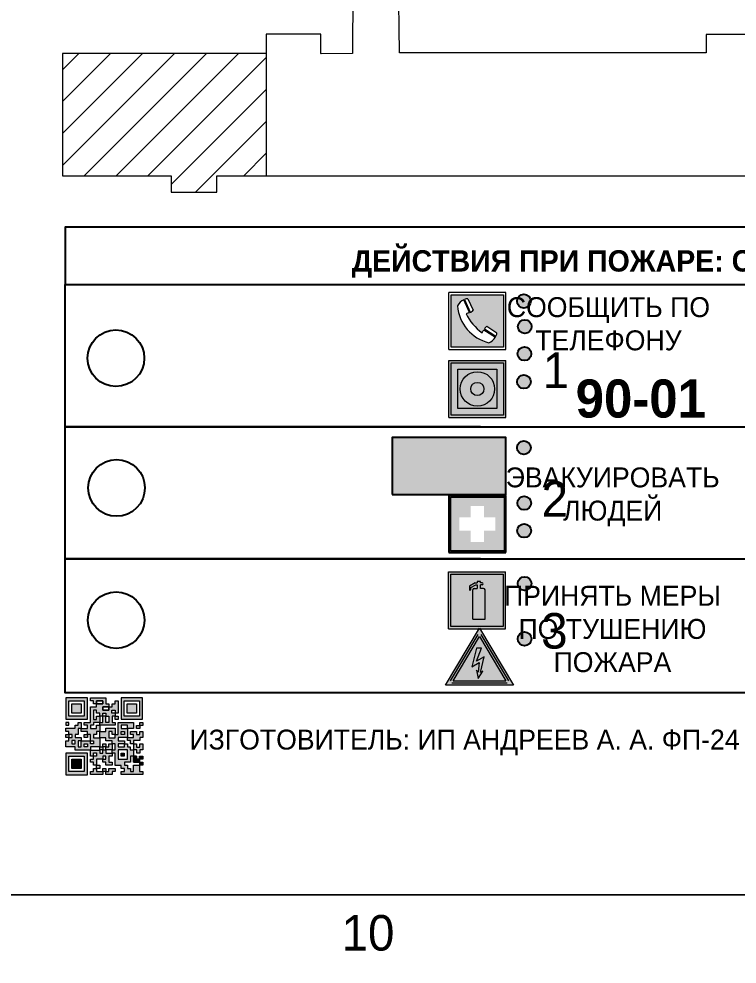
# Model space of a CAD drawing. Header units: millimetres. Extents: x 13810 to 67229, y 12374 to 21950.
# Drawn here: x 37200 to 37301, y 14537.9 to 14670.8 of the extents above; entities that cross this region are included whole.
import ezdxf

# ---------------------------------------------------------------- set-up
doc = ezdxf.new("R2010")
doc.units = ezdxf.units.MM
doc.styles.add('обычный', font='arial.ttf')

# ---------------------------------------------------------------- blocks, each defined once
blk = doc.blocks.new('A$C3E6D3DDE')
at = {"lineweight": 5}
h = blk.add_hatch(color=40, dxfattribs=at)
h.paths.add_polyline_path([(24.1, 1.45), (16.46, -11.35), (31.74, -11.35)])
h.paths.add_polyline_path([(24.09, -0.46), (30.03, -10.41), (18.14, -10.41)], flags=16)
h.paths.add_polyline_path([(24.54, -3.08), (23.41, -6.02), (25.13, -5.01), (24.33, -8.5), (24.82, -8.27), (23.79, -9.86), (23.4, -8.04), (23.8, -8.43), (24.04, -6.29), (22.39, -7.25), (23.44, -3.08)], flags=0)
h = blk.add_hatch(color=256, dxfattribs=at)
h.paths.add_polyline_path([(24.37, 0.03, 0.567511), (23.82, 0.03), (17.59, -10.4, 0.582454), (17.86, -10.88), (30.32, -10.88, 0.582149), (30.6, -10.4)])
h.paths.add_polyline_path([(24.09, -0.46), (18.14, -10.41), (30.03, -10.41)], flags=16)
h.paths.add_polyline_path([(24.54, -3.08), (23.41, -6.02), (25.13, -5.01), (24.33, -8.5), (24.82, -8.27), (23.79, -9.86), (23.4, -8.04), (23.8, -8.43), (24.04, -6.29), (22.39, -7.25), (23.44, -3.08)], flags=0)
h = blk.add_hatch(color=40, dxfattribs=at)
h.paths.add_polyline_path([(24.09, -0.46), (18.14, -10.41), (30.03, -10.41)])
h.paths.add_polyline_path([(24.82, -8.27), (23.79, -9.86), (23.4, -8.04), (23.8, -8.43), (24.04, -6.29), (22.39, -7.25), (23.44, -3.08), (24.54, -3.08), (23.41, -6.02), (25.13, -5.01), (24.33, -8.5)], flags=16)
at = {"color": 40, "lineweight": 5}
for p, q in [((16.46, -11.35), (24.1, 1.45)), ((24.1, 1.45), (31.74, -11.35))]:
    blk.add_line(p, q, dxfattribs=at)
at = {"lineweight": 5}
for p, q in [((17.59, -10.4), (23.82, 0.03)), ((24.37, 0.03), (30.6, -10.4)), ((18.14, -10.41), (24.09, -0.46)), ((24.09, -0.46), (30.03, -10.41)), ((23.44, -3.08), (22.39, -7.25)), ((23.41, -6.02), (24.54, -3.08)), ((24.54, -3.08), (23.44, -3.08)), ((22.39, -7.25), (24.04, -6.29)), ((25.13, -5.01), (23.41, -6.02)), ((24.04, -6.29), (23.8, -8.43)), ((24.33, -8.5), (25.13, -5.01)), ((23.8, -8.43), (23.4, -8.04)), ((23.4, -8.04), (23.79, -9.86)), ((23.79, -9.86), (24.82, -8.27)), ((24.82, -8.27), (24.33, -8.5)), ((18.14, -10.41), (30.03, -10.41)), ((17.86, -10.88), (30.32, -10.88))]:
    blk.add_line(p, q, dxfattribs=at)
at = {"color": 50, "lineweight": 5}
blk.add_line((31.74, -11.35), (16.46, -11.35), dxfattribs=at)
blk = doc.blocks.new('A$C456E1F9C')
at = {"lineweight": 5}
h = blk.add_hatch(color=242, dxfattribs=at)
h.paths.add_polyline_path([(0.51, -1.47), (0.51, -13.26), (12.29, -13.26), (12.29, -1.47)])
h.paths.add_polyline_path([(5.42, -4.95, -0.254479), (4.78, -5.4), (3.52, -2.53, -0.209735), (4.23, -2.4)], flags=16)
h.paths.add_polyline_path([(8.53, -8.6), (10.87, -10.17), (10.54, -10.76), (8.03, -9.13, -0.192251)], flags=16)
h.paths.add_polyline_path([(4.61, -5.49, 0.005518), (3.87, -5.72, 0.128647), (7.49, -10.01, 0.00809), (7.83, -9.33), (10.47, -10.97, -0.16736), (8.99, -12.25, -0.327862), (1.95, -3.95, -0.166952), (3.36, -2.62)], flags=16)
at = {"color": 242, "lineweight": 5}
for p, q in [((0, -13.77), (0, -0.97)), ((12.8, -0.97), (0, -0.97)), ((12.8, -13.77), (12.8, -0.97)), ((4.61, -5.49), (3.36, -2.62)), ((3.52, -2.53), (4.78, -5.4)), ((4.23, -2.4), (5.42, -4.95)), ((7.83, -9.33), (10.47, -10.97)), ((8.03, -9.13), (10.54, -10.76)), ((10.81, -10.12), (8.53, -8.6)), ((10.54, -10.76), (10.8, -10.3)), ((10.8, -10.3), (10.81, -10.12)), ((0, -13.77), (12.8, -13.77))]:
    blk.add_line(p, q, dxfattribs=at)
blk.add_lwpolyline([(0.51, -1.47), (12.29, -1.47), (12.29, -13.26), (0.51, -13.26)], close=True, dxfattribs=at)
for centre, radius, start, end in [((4.59, -5.34), 2.99, 114.2845, 152.1974), ((11.12, -3.31), 9.19, 183.9915, 256.6009), ((4.02, -3.27), 0.891, 76.3284, 123.7092), ((14.98, -39.1), 35.17, 107.1487, 108.4135), ((13.86, -0.94), 11.08, 205.5536, 234.8762), ((4.68, -4.59), 0.824, 276.9621, 334.0723), ((-13.31, 0.8), 23.44, 332.5487, 334.4027), ((8.94, -9.5), 0.989, 114.4092, 157.9388), ((7.87, -9.46), 3, 291.9291, 329.9329)]:
    blk.add_arc(centre, radius, start, end, dxfattribs=at)
blk = doc.blocks.new('A$C54414219')
at = {"true_color": 0xffffff}
h = blk.add_hatch(color=7, dxfattribs=at)
h.paths.add_polyline_path([(2.39, -9.45), (2.39, -18.3), (11.23, -18.3), (11.23, -9.45)], flags=0)
h.paths.add_polyline_path([(10.71, -13.87, -1), (2.92, -13.87, -1)], flags=0)
h.paths.add_polyline_path([(8.3, -13.87, -1), (5.33, -13.87, -1)], flags=0)
h.paths.add_polyline_path([(0.41, -7.47), (0.41, -20.27), (13.21, -20.27), (13.21, -7.47)])
h.paths.add_polyline_path([(0.92, -19.77), (12.71, -19.77), (12.71, -7.98), (0.92, -7.98)], flags=16)
h.paths.add_polyline_path([(11.23, -9.45), (11.23, -18.3), (2.39, -18.3), (2.39, -9.45)], flags=0)
at = {"lineweight": 5}
h = blk.add_hatch(color=242, dxfattribs=at)
h.paths.add_polyline_path([(12.71, -7.98), (0.92, -7.98), (0.92, -19.77), (12.71, -19.77)])
h.paths.add_polyline_path([(11.23, -18.3), (2.39, -18.3), (2.39, -9.45), (11.23, -9.45)], flags=16)
h.paths.add_polyline_path([(10.71, -13.87, -1), (2.92, -13.87, -1)], flags=0)
h.paths.add_polyline_path([(8.3, -13.87, -1), (5.33, -13.87, -1)], flags=0)
at = {"true_color": 0xffffff}
h = blk.add_hatch(color=7, dxfattribs=at)
h.paths.add_polyline_path([(2.39, -9.45), (2.39, -18.3), (11.23, -18.3), (11.23, -9.45)])
h.paths.add_polyline_path([(10.71, -13.87, -1), (2.92, -13.87, -1)], flags=16)
h.paths.add_polyline_path([(8.3, -13.87, -1), (5.33, -13.87, -1)], flags=0)
at = {"lineweight": 5}
h = blk.add_hatch(color=242, dxfattribs=at)
h.paths.add_polyline_path([(2.92, -13.87, 1), (10.71, -13.87, 1)])
h.paths.add_polyline_path([(8.3, -13.87, -1), (5.33, -13.87, -1)], flags=16)
at = {"color": 242, "lineweight": 5}
for p, q in [((0.41, -20.27), (0.41, -7.47)), ((0.41, -7.47), (13.21, -7.47)), ((0.41, -7.47), (13.21, -7.47)), ((13.21, -20.27), (13.21, -7.47)), ((0.41, -20.27), (13.21, -20.27))]:
    blk.add_line(p, q, dxfattribs=at)
for points in [[(0.92, -7.98), (12.71, -7.98), (12.71, -19.77), (0.92, -19.77)], [(2.39, -9.45), (11.23, -9.45), (11.23, -18.3), (2.39, -18.3)]]:
    blk.add_lwpolyline(points, close=True, dxfattribs=at)
for radius in [3.89, 1.49]:
    blk.add_circle((6.81, -13.87), radius, dxfattribs=at)
blk = doc.blocks.new('A$C32E8229D')
at = {"true_color": 0xffffff}
blk.add_hatch(color=7, dxfattribs=at).paths.add_polyline_path([(0, 0), (0, -8), (16, -8), (16, 0)])
h = blk.add_hatch(color=126)
h.paths.add_polyline_path([(0.2, -0.2), (15.8, -0.2), (15.8, -7.8), (0.2, -7.8)])
h.paths.add_polyline_path([(13.49, -2.05), (12.08, -2.05), (11.37, -2.63, 0.162397), (11.29, -2.84), (11.29, -3.63), (10.35, -3.63), (10.35, -4.05), (11.68, -4.05), (11.68, -3.48), (12.26, -4.28), (11.29, -5.1), (11.29, -6.78), (11.85, -6.78), (11.85, -5.44), (12.8, -4.64), (12.8, -5.94), (14.46, -5.94), (14.46, -5.39), (13.45, -5.39), (13.45, -3.97), (12.46, -2.59), (13.15, -2.59), (13.69, -3.34), (14.18, -3)], flags=16)
h.paths.add_polyline_path([(10.74, -1.82, 1), (11.8, -1.82, 1)], flags=16)
h.paths.add_polyline_path([(9.39, -3.59), (5.99, -3.59), (6.56, -3.03), (5.91, -3.03), (5.1, -3.83), (5.91, -4.64), (6.56, -4.64), (5.99, -4.09), (9.39, -4.09)], flags=16)
h.paths.add_polyline_path([(4.29, -1.08), (1.72, -1.08), (1.72, -6.6), (4.29, -6.6)], flags=16)
at = {"color": 126}
blk.add_lwpolyline([(16, -8), (0, -8), (0, 0), (16, 0)], close=True, dxfattribs=at)
blk = doc.blocks.new('A$C18900ED3')
h = blk.add_hatch(color=126)
h.paths.add_polyline_path([(-0.18, -0.18), (-7.02, -0.18), (-7.02, -7.02), (-0.18, -7.02)])
h.paths.add_polyline_path([(-5.89, -4.46), (-5.89, -2.77), (-4.46, -2.77), (-4.46, -1.31), (-2.77, -1.31), (-2.77, -2.77), (-1.33, -2.77), (-1.33, -4.46), (-2.77, -4.46), (-2.77, -5.89), (-4.46, -5.89), (-4.46, -4.46)], flags=16)
at = {"color": 126}
for p, q in [((-7.2, 0), (-7.2, -7.2)), ((0, 0), (-7.2, 0)), ((0, -7.2), (0, 0)), ((-7.02, -7.02), (-7.02, -0.18)), ((-7.02, -0.18), (-0.18, -0.18)), ((-0.18, -0.18), (-0.18, -7.02)), ((-0.18, -7.02), (-7.02, -7.02)), ((-7.2, -7.2), (0, -7.2))]:
    blk.add_line(p, q, dxfattribs=at)
blk = doc.blocks.new('A$C3AD82952')
at = {"true_color": 0xf5f5ff}
h = blk.add_hatch(color=7, dxfattribs=at)
h.dxf.hatch_style = 1
h.paths.add_polyline_path([(8.21, 8.73, 0.414214), (7.89, 9.05), (7.22, 9.05), (7.22, 9.92), (7.59, 9.92, 1), (7.57, 10.36), (7.22, 10.36), (7.22, 10.6), (6.43, 10.6), (6.43, 10.36), (6.01, 10.36), (4.74, 9.59), (4.74, 8.69), (4.98, 8.73), (4.98, 9.26), (6.12, 9.91), (6.43, 9.91), (6.43, 9.05), (5.76, 9.05, 0.414214), (5.44, 8.73), (5.44, 2.2), (8.21, 2.2)], flags=0)
h.paths.add_polyline_path([(12.8, 12.8), (0, 12.8), (0, 0), (12.8, 0)])
h.paths.add_polyline_path([(0.51, 12.29), (12.29, 12.29), (12.29, 0.51), (0.51, 0.51)], flags=16)
h.paths.add_polyline_path([(4.74, 9.59), (6.01, 10.36), (6.43, 10.36), (6.43, 10.6), (7.22, 10.6), (7.22, 10.36), (7.59, 10.36, -0.94586), (7.59, 9.92), (7.22, 9.92), (7.22, 9.05), (7.89, 9.05, -0.414214), (8.21, 8.73), (8.21, 2.2), (5.44, 2.2), (5.44, 8.73, -0.414214), (5.76, 9.05), (6.43, 9.05), (6.43, 9.91), (6.12, 9.91), (4.98, 9.26), (4.98, 8.73), (4.74, 8.69)], flags=0)
h = blk.add_hatch(color=242)
h.dxf.hatch_style = 1
h.paths.add_polyline_path([(12.29, 12.29), (0.51, 12.29), (0.51, 0.51), (12.29, 0.51)])
h.paths.add_polyline_path([(4.74, 8.69), (4.74, 9.59), (6.01, 10.36), (6.43, 10.36), (6.43, 10.6), (7.22, 10.6), (7.22, 10.36), (7.59, 10.36, -0.94586), (7.59, 9.92), (7.22, 9.92), (7.22, 9.05), (7.89, 9.05, -0.414214), (8.21, 8.73), (8.21, 2.2), (5.44, 2.2), (5.44, 8.73, -0.414214), (5.76, 9.05), (6.43, 9.05), (6.43, 9.91), (6.12, 9.91), (4.98, 9.26), (4.98, 8.73)], flags=16)
h = blk.add_hatch(color=7, dxfattribs=at)
h.dxf.hatch_style = 1
h.paths.add_polyline_path([(8.21, 8.73, 0.414214), (7.89, 9.05), (7.22, 9.05), (7.22, 9.92), (7.59, 9.92, 1), (7.57, 10.36), (7.22, 10.36), (7.22, 10.6), (6.43, 10.6), (6.43, 10.36), (6.01, 10.36), (4.74, 9.59), (4.74, 8.69), (4.98, 8.73), (4.98, 9.26), (6.12, 9.91), (6.43, 9.91), (6.43, 9.05), (5.76, 9.05, 0.414214), (5.44, 8.73), (5.44, 2.2), (8.21, 2.2)])
at = {"color": 242, "lineweight": 5}
for p, q in [((0, 0), (0, 12.8)), ((0, 12.8), (12.8, 12.8)), ((12.8, 0), (12.8, 12.8)), ((6.01, 10.36), (4.74, 9.59)), ((4.74, 9.59), (4.74, 8.69)), ((4.74, 8.69), (4.98, 8.73)), ((4.98, 9.26), (6.12, 9.91)), ((4.98, 8.73), (4.98, 9.26)), ((5.44, 2.2), (5.44, 8.73)), ((5.76, 9.05), (6.43, 9.05)), ((6.01, 10.36), (6.43, 10.36)), ((6.12, 9.91), (6.43, 9.91)), ((7.22, 10.6), (6.43, 10.6)), ((6.43, 10.6), (6.43, 10.36)), ((6.43, 9.91), (6.43, 9.05)), ((7.22, 10.36), (7.22, 10.6)), ((7.59, 10.36), (7.22, 10.36)), ((7.22, 9.05), (7.22, 9.92)), ((7.59, 9.92), (7.22, 9.92)), ((7.89, 9.05), (7.22, 9.05)), ((8.21, 2.2), (8.21, 8.73)), ((5.44, 2.2), (8.21, 2.2)), ((0, 0), (12.8, 0))]:
    blk.add_line(p, q, dxfattribs=at)
blk.add_lwpolyline([(0.51, 12.29), (12.29, 12.29), (12.29, 0.51), (0.51, 0.51)], close=True, dxfattribs=at)
for centre, radius, start, end in [((5.76, 8.73), 0.32, 90, 180), ((7.58, 10.14), 0.223, 273.1875, 86.8125), ((7.89, 8.73), 0.32, 0, 90)]:
    blk.add_arc(centre, radius, start, end, dxfattribs=at)
blk = doc.blocks.new('QR')
at = {"lineweight": 0}
h = blk.add_hatch(color=256, dxfattribs=at)
h.dxf.hatch_style = 1
h.paths.add_polyline_path([(9241.16, 2687.38), (9242.01, 2687.38), (9242.01, 2687.83), (9241.59, 2687.83), (9241.59, 2688.68), (9239.45, 2688.68), (9239.45, 2688.25), (9239.86, 2688.25), (9239.86, 2687.83), (9240.29, 2687.83), (9240.29, 2688.25), (9241.16, 2688.25), (9241.16, 2687.83), (9240.29, 2687.83), (9240.29, 2687.38), (9239.45, 2687.38), (9239.45, 2685.22), (9238.57, 2685.22), (9238.57, 2684.8), (9239.02, 2684.8), (9239.02, 2684.37), (9238.13, 2684.37), (9238.13, 2683.92), (9239.02, 2683.92), (9239.02, 2683.5), (9239.44, 2683.5), (9239.44, 2682.64), (9239.87, 2682.64), (9239.87, 2682.18), (9239.44, 2682.18), (9239.44, 2682.64), (9238.13, 2682.64), (9238.13, 2681.76), (9237.71, 2681.76), (9237.71, 2682.64), (9238.13, 2682.64), (9238.13, 2683.07), (9237.27, 2683.07), (9237.27, 2683.51), (9237.71, 2683.51), (9237.71, 2684.37), (9238.13, 2684.37), (9238.13, 2685.22), (9237.71, 2685.22), (9237.71, 2684.8), (9237.28, 2684.8), (9237.28, 2684.38), (9235.98, 2684.38), (9235.98, 2683.92), (9236.4, 2683.92), (9236.4, 2683.49), (9236.84, 2683.49), (9236.84, 2683.07), (9236.4, 2683.07), (9236.4, 2682.64), (9235.98, 2682.64), (9235.98, 2681.76), (9237.29, 2681.76), (9237.29, 2681.33), (9239.43, 2681.33), (9239.43, 2681.76), (9240.74, 2681.76), (9240.74, 2683.05), (9239.87, 2683.05), (9239.87, 2683.5), (9240.29, 2683.5), (9240.29, 2683.91), (9240.74, 2683.91), (9240.74, 2684.81), (9240.29, 2684.81), (9240.29, 2684.79), (9240.29, 2684.37), (9239.45, 2684.37), (9239.45, 2684.8), (9239.87, 2684.8), (9239.87, 2685.21), (9240.74, 2685.21), (9240.74, 2686.1), (9240.29, 2686.1), (9240.29, 2685.64), (9239.86, 2685.64), (9239.86, 2686.95), (9240.29, 2686.95), (9240.29, 2686.52), (9240.74, 2686.52), (9240.74, 2686.1), (9241.16, 2686.1), (9241.16, 2686.53), (9241.59, 2686.53), (9241.59, 2686.1), (9242.02, 2686.1), (9242.02, 2685.21), (9241.59, 2685.21), (9241.59, 2686.1), (9241.16, 2686.1), (9241.16, 2685.21), (9240.74, 2685.21), (9240.74, 2684.81), (9242.89, 2684.81), (9242.89, 2685.22), (9242.47, 2685.22), (9242.47, 2686.11), (9242.89, 2686.11), (9242.89, 2686.52), (9242.46, 2686.52), (9242.46, 2686.95), (9242.89, 2686.95), (9242.89, 2686.52), (9243.32, 2686.52), (9243.32, 2688.26), (9242.9, 2688.26), (9242.9, 2687.83), (9242.47, 2687.83), (9242.47, 2687.38), (9242.01, 2687.38), (9242.01, 2686.94), (9241.16, 2686.94)])
h.paths.add_polyline_path([(9239.02, 2682.18), (9239.02, 2681.76), (9238.54, 2681.76), (9238.54, 2682.18)], flags=16)
h.paths.add_polyline_path([(9237.27, 2682.65), (9237.27, 2682.19), (9236.83, 2682.19), (9236.83, 2682.65)], flags=16)
h = blk.add_hatch(color=256, dxfattribs=at)
h.dxf.hatch_style = 1
h.paths.add_polyline_path([(9238.15, 2687.83), (9236.83, 2687.83), (9236.83, 2686.52), (9238.15, 2686.52)], flags=0)
h.paths.add_polyline_path([(9239.01, 2685.65), (9239.01, 2688.68), (9235.98, 2688.68), (9235.98, 2685.65)])
h.paths.add_polyline_path([(9236.41, 2686.1), (9236.41, 2688.26), (9238.56, 2688.26), (9238.56, 2686.1)], flags=16)
h.paths.add_polyline_path([(9236.83, 2686.52), (9236.83, 2687.83), (9238.15, 2687.83), (9238.15, 2686.52)], flags=0)
h = blk.add_hatch(color=256, dxfattribs=at)
h.dxf.hatch_style = 1
h.paths.add_polyline_path([(9238.15, 2686.52), (9238.15, 2687.83), (9236.83, 2687.83), (9236.83, 2686.52)])
h.paths.add_polyline_path([(9245.91, 2686.52), (9245.91, 2687.83), (9244.59, 2687.83), (9244.59, 2686.52)], flags=0)
h.paths.add_polyline_path([(9246.77, 2685.65), (9246.77, 2688.68), (9243.74, 2688.68), (9243.74, 2685.65)])
h.paths.add_polyline_path([(9244.17, 2686.1), (9244.17, 2688.26), (9246.32, 2688.26), (9246.32, 2686.1)], flags=16)
h.paths.add_polyline_path([(9244.59, 2686.52), (9244.59, 2687.83), (9245.91, 2687.83), (9245.91, 2686.52)], flags=0)
h = blk.add_hatch(color=256, dxfattribs=at)
h.dxf.hatch_style = 1
h.paths.add_polyline_path([(9240.75, 2681.76), (9240.75, 2681.35), (9241.17, 2681.35), (9241.17, 2681.76)])
h.paths.add_polyline_path([(9241.6, 2682.18), (9241.17, 2682.18), (9241.17, 2681.76), (9241.6, 2681.76)])
h.paths.add_polyline_path([(9242.47, 2681.34), (9242.47, 2682.19), (9242.02, 2682.19), (9242.02, 2681.76), (9241.6, 2681.76), (9241.6, 2681.34)])
h.paths.add_polyline_path([(9239.87, 2678.3), (9239.44, 2678.3), (9239.44, 2677.89), (9241.17, 2677.89), (9241.17, 2678.3), (9240.28, 2678.3), (9240.28, 2678.73), (9239.87, 2678.73)])
h.paths.add_polyline_path([(9240.75, 2678.73), (9240.75, 2679.19), (9240.28, 2679.19), (9240.28, 2678.73)])
h.paths.add_polyline_path([(9241.6, 2678.73), (9241.17, 2678.73), (9241.17, 2678.3), (9241.6, 2678.3)])
h.paths.add_polyline_path([(9242.02, 2678.3), (9241.6, 2678.3), (9241.6, 2677.89), (9242.48, 2677.89), (9242.48, 2678.31), (9242.9, 2678.31), (9242.9, 2678.73), (9242.02, 2678.73)])
h.paths.add_polyline_path([(9246.36, 2684.37), (9246.36, 2684.79), (9245.93, 2684.79), (9245.93, 2684.37)])
h.paths.add_polyline_path([(9246.78, 2685.2), (9246.36, 2685.2), (9246.36, 2684.79), (9246.78, 2684.79)])
h.paths.add_polyline_path([(9245.91, 2687.83), (9244.59, 2687.83), (9244.59, 2686.52), (9245.91, 2686.52)])
h = blk.add_hatch(color=256, dxfattribs=at)
h.dxf.hatch_style = 1
h.paths.add_polyline_path([(9243.32, 2686.11), (9242.89, 2686.11), (9242.89, 2685.64), (9243.32, 2685.64)])
h.paths.add_polyline_path([(9239.02, 2683.07), (9239.02, 2683.5), (9238.56, 2683.5), (9238.56, 2683.07)])
h.paths.add_polyline_path([(9236.4, 2684.8), (9236.4, 2685.22), (9235.98, 2685.22), (9235.98, 2684.8)])
h.paths.add_polyline_path([(9236.4, 2683.07), (9236.4, 2683.49), (9235.98, 2683.49), (9235.98, 2683.07)])
h = blk.add_hatch(color=256, dxfattribs=at)
h.dxf.hatch_style = 1
h.paths.add_polyline_path([(9243.32, 2682.64), (9243.32, 2683.07), (9244.62, 2683.07), (9244.62, 2684.37), (9243.74, 2684.37), (9243.74, 2684.8), (9244.62, 2684.8), (9244.62, 2684.37), (9245.48, 2684.37), (9245.48, 2685.22), (9243.32, 2685.22), (9243.32, 2683.5), (9242.89, 2683.5), (9242.89, 2683.06), (9242.01, 2683.06), (9242.01, 2683.91), (9242.47, 2683.91), (9242.47, 2683.5), (9242.89, 2683.5), (9242.89, 2684.38), (9241.59, 2684.38), (9241.59, 2683.91), (9240.74, 2683.91), (9240.74, 2683.05), (9241.59, 2683.05), (9241.59, 2682.64), (9242.47, 2682.64), (9242.47, 2682.19), (9242.91, 2682.19), (9242.91, 2681.34), (9242.48, 2681.34), (9242.48, 2680.91), (9242.91, 2680.91), (9242.91, 2679.17), (9243.75, 2679.17), (9243.75, 2678.73), (9244.2, 2678.73), (9244.2, 2678.3), (9243.75, 2678.3), (9243.75, 2677.88), (9246.78, 2677.88), (9246.78, 2678.3), (9246.35, 2678.3), (9246.35, 2679.19), (9245.48, 2679.19), (9245.48, 2678.31), (9245.05, 2678.31), (9245.05, 2678.73), (9244.62, 2678.73), (9244.62, 2679.19), (9244.2, 2679.19), (9244.2, 2679.61), (9245.05, 2679.61), (9245.05, 2680.46), (9245.48, 2680.46), (9245.48, 2681.34), (9245.04, 2681.34), (9245.04, 2681.76), (9244.63, 2681.76), (9244.63, 2682.19), (9244.21, 2682.19), (9244.21, 2681.76), (9243.32, 2681.76), (9243.32, 2682.19), (9244.21, 2682.19), (9244.21, 2682.64)])
h.paths.add_polyline_path([(9243.75, 2683.49), (9243.75, 2683.92), (9244.21, 2683.92), (9244.21, 2683.49)], flags=16)
h.paths.add_polyline_path([(9243.32, 2681.34), (9244.63, 2681.34), (9244.63, 2680.04), (9243.32, 2680.04)], flags=16)
h.paths.add_polyline_path([(9243.76, 2680.89), (9244.18, 2680.89), (9244.18, 2680.48), (9243.76, 2680.48)], flags=0)
h = blk.add_hatch(color=256, dxfattribs=at)
h.dxf.hatch_style = 1
h.paths.add_polyline_path([(9246.36, 2683.07), (9246.78, 2683.07), (9246.78, 2683.92), (9246.36, 2683.92), (9246.36, 2683.49), (9245.92, 2683.49), (9245.92, 2683.92), (9245.06, 2683.92), (9245.06, 2683.49), (9245.48, 2683.49), (9245.48, 2683.07), (9244.62, 2683.07), (9244.62, 2682.65), (9245.05, 2682.65), (9245.05, 2682.18), (9245.48, 2682.18), (9245.48, 2682.65), (9246.36, 2682.65)])
h.paths.add_polyline_path([(9246.78, 2682.18), (9246.36, 2682.18), (9246.36, 2681.75), (9245.92, 2681.75), (9245.92, 2682.18), (9245.48, 2682.18), (9245.48, 2681.34), (9245.48, 2681.34), (9245.94, 2681.34), (9245.94, 2680.91), (9246.36, 2680.91), (9246.36, 2681.34), (9246.78, 2681.34)])
h = blk.add_hatch(color=256, dxfattribs=at)
h.dxf.hatch_style = 1
h.paths.add_polyline_path([(9242.02, 2680.46), (9242.48, 2680.46), (9242.48, 2680.91), (9241.58, 2680.91), (9241.58, 2681.35), (9241.17, 2681.35), (9241.17, 2680.91), (9240.75, 2680.91), (9240.75, 2681.33), (9239.43, 2681.33), (9239.43, 2680.46), (9239.86, 2680.46), (9239.86, 2680.92), (9240.3, 2680.92), (9240.3, 2680.46), (9239.86, 2680.46), (9239.86, 2680.04), (9239.44, 2680.04), (9239.44, 2679.62), (9239.86, 2679.62), (9239.86, 2679.19), (9240.29, 2679.19), (9240.29, 2680.03), (9241.18, 2680.03), (9241.18, 2680.47), (9241.6, 2680.47), (9241.6, 2680.03), (9241.18, 2680.03), (9241.18, 2679.61), (9241.6, 2679.61), (9241.6, 2679.19), (9242.47, 2679.19), (9242.47, 2679.6), (9242.02, 2679.6)])
h = blk.add_hatch(color=256, dxfattribs=at)
h.dxf.hatch_style = 1
h.paths.add_polyline_path([(9235.98, 2680.9), (9235.98, 2677.86), (9239.02, 2677.86), (9239.02, 2680.9)])
h.paths.add_polyline_path([(9238.57, 2680.48), (9238.57, 2678.32), (9236.41, 2678.32), (9236.41, 2680.48)], flags=16)
h.paths.add_polyline_path([(9238.15, 2680.05), (9238.15, 2678.74), (9236.83, 2678.74), (9236.83, 2680.05)], flags=0)
h = blk.add_hatch(color=256, dxfattribs=at)
h.dxf.hatch_style = 1
h.paths.add_polyline_path([(9238.15, 2680.05), (9236.83, 2680.05), (9236.83, 2678.74), (9238.15, 2678.74)])
h = blk.add_hatch(color=256, dxfattribs=at)
h.dxf.hatch_style = 1
h.paths.add_polyline_path([(9244.18, 2680.48), (9244.18, 2680.89), (9243.76, 2680.89), (9243.76, 2680.48)])
h = blk.add_hatch(color=256, dxfattribs=at)
h.dxf.hatch_style = 1
h.paths.add_polyline_path([(9245.93, 2680.04), (9245.93, 2680.46), (9245.48, 2680.46), (9245.48, 2679.62), (9246.35, 2679.62), (9246.35, 2680.04)])
h.paths.add_polyline_path([(9246.78, 2680.04), (9246.78, 2680.46), (9246.35, 2680.46), (9246.35, 2680.04)])
h.paths.add_polyline_path([(9246.78, 2679.18), (9246.78, 2679.62), (9246.35, 2679.62), (9246.35, 2679.18)])
for points in [[(9237.71, 2685.22), (9238.13, 2685.22), (9238.13, 2684.37), (9237.71, 2684.37), (9237.71, 2683.51), (9237.27, 2683.51), (9237.27, 2683.07), (9238.13, 2683.07), (9238.13, 2682.64), (9237.71, 2682.64), (9237.71, 2681.76), (9238.13, 2681.76), (9238.13, 2682.64), (9239.44, 2682.64), (9239.44, 2683.5), (9239.02, 2683.5), (9239.02, 2683.07), (9238.56, 2683.07), (9238.56, 2683.5), (9239.02, 2683.5), (9239.02, 2683.92), (9238.13, 2683.92), (9238.13, 2684.37), (9239.02, 2684.37), (9239.02, 2684.8), (9238.57, 2684.8), (9238.57, 2685.22), (9239.45, 2685.22), (9239.45, 2687.38), (9240.29, 2687.38), (9240.29, 2687.83), (9239.86, 2687.83), (9239.86, 2688.25), (9239.45, 2688.25), (9239.45, 2688.68), (9241.59, 2688.68), (9241.59, 2687.83), (9242.01, 2687.83), (9242.01, 2687.38), (9242.47, 2687.38), (9242.47, 2687.83), (9242.9, 2687.83), (9242.9, 2688.26), (9243.32, 2688.26), (9243.32, 2686.52), (9242.89, 2686.52), (9242.89, 2686.11), (9243.32, 2686.11), (9243.32, 2685.64), (9242.89, 2685.64), (9242.89, 2686.11), (9242.47, 2686.11), (9242.47, 2685.22), (9242.89, 2685.22), (9242.89, 2684.81), (9240.74, 2684.81), (9240.74, 2683.91), (9241.59, 2683.91), (9241.59, 2684.38), (9242.89, 2684.38), (9242.89, 2683.5), (9242.47, 2683.5), (9242.47, 2683.91), (9242.01, 2683.91), (9242.01, 2683.06), (9242.89, 2683.06), (9242.89, 2683.5), (9243.32, 2683.5), (9243.32, 2685.22), (9245.48, 2685.22), (9245.48, 2684.37), (9244.62, 2684.37), (9244.62, 2683.07), (9245.48, 2683.07), (9245.48, 2683.49), (9245.06, 2683.49), (9245.06, 2683.92), (9245.92, 2683.92), (9245.92, 2683.49), (9246.36, 2683.49), (9246.36, 2683.92), (9246.78, 2683.92), (9246.78, 2683.07), (9246.36, 2683.07), (9246.36, 2682.65), (9245.48, 2682.65), (9245.48, 2682.18), (9245.92, 2682.18), (9245.92, 2681.75), (9246.36, 2681.75), (9246.36, 2682.18), (9246.78, 2682.18), (9246.78, 2681.34), (9246.36, 2681.34), (9246.36, 2680.91), (9245.94, 2680.91), (9245.94, 2681.34), (9245.48, 2681.34), (9245.48, 2680.46), (9245.93, 2680.46), (9245.93, 2680.04), (9246.35, 2680.04), (9246.35, 2680.46), (9246.78, 2680.46), (9246.78, 2680.04), (9246.78, 2680.04), (9246.35, 2680.04), (9246.35, 2679.62), (9246.78, 2679.62), (9246.78, 2679.18), (9246.35, 2679.18), (9246.35, 2678.3), (9246.78, 2678.3), (9246.78, 2677.88), (9243.75, 2677.88), (9243.75, 2678.3), (9244.2, 2678.3), (9244.2, 2678.73), (9243.75, 2678.73), (9243.75, 2679.17), (9242.91, 2679.17), (9242.91, 2680.91), (9242.48, 2680.91), (9242.48, 2680.46), (9242.02, 2680.46), (9242.02, 2679.6), (9242.47, 2679.6), (9242.47, 2679.19), (9241.6, 2679.19), (9241.6, 2679.61), (9241.18, 2679.61), (9241.18, 2680.03), (9240.29, 2680.03), (9240.29, 2679.19), (9240.75, 2679.19), (9240.75, 2678.73), (9240.28, 2678.73), (9240.28, 2678.3), (9241.17, 2678.3), (9241.17, 2678.73), (9241.6, 2678.73), (9241.6, 2678.3), (9242.02, 2678.3), (9242.02, 2678.73), (9242.9, 2678.73), (9242.9, 2678.31), (9242.48, 2678.31), (9242.48, 2677.89), (9241.6, 2677.89), (9241.6, 2678.3), (9241.17, 2678.3), (9241.17, 2677.89), (9239.44, 2677.89), (9239.44, 2678.3), (9239.87, 2678.3), (9239.87, 2678.73), (9240.28, 2678.73), (9240.28, 2679.19), (9240.29, 2679.19), (9239.86, 2679.19), (9239.86, 2679.62), (9239.44, 2679.62), (9239.44, 2680.04), (9239.86, 2680.04), (9239.86, 2680.46), (9239.43, 2680.46), (9239.43, 2681.33), (9237.29, 2681.33), (9237.29, 2681.76), (9235.98, 2681.76), (9235.98, 2682.64), (9236.4, 2682.64), (9236.4, 2683.07), (9235.98, 2683.07), (9235.98, 2683.49), (9236.4, 2683.49), (9236.4, 2683.92), (9235.98, 2683.92), (9235.98, 2684.38), (9237.28, 2684.38), (9237.28, 2684.8), (9237.71, 2684.8), (9237.71, 2685.22), (9237.92, 2685.22)], [(9240.74, 2686.1), (9240.74, 2686.52), (9240.29, 2686.52), (9240.29, 2686.95), (9239.86, 2686.95), (9239.86, 2685.64), (9240.29, 2685.64), (9240.29, 2686.1), (9240.74, 2686.1), (9240.74, 2686.52)], [(9240.74, 2685.21), (9239.87, 2685.21), (9239.87, 2684.8), (9239.45, 2684.8), (9239.45, 2684.37), (9240.29, 2684.37), (9240.29, 2684.79), (9240.29, 2684.81), (9240.74, 2684.81), (9240.74, 2685.21), (9239.87, 2685.21)], [(9240.74, 2683.91), (9240.29, 2683.91), (9240.29, 2683.5), (9239.87, 2683.5), (9239.87, 2683.05), (9240.74, 2683.05), (9240.74, 2683.91)], [(9244.62, 2684.37), (9244.62, 2684.8), (9243.74, 2684.8), (9243.74, 2684.37), (9244.62, 2684.37)], [(9240.74, 2683.05), (9240.74, 2681.76), (9239.43, 2681.76), (9239.43, 2681.33), (9240.75, 2681.33), (9240.75, 2681.35), (9240.75, 2680.91), (9241.17, 2680.91), (9241.17, 2681.35), (9241.58, 2681.35), (9241.58, 2680.91), (9242.48, 2680.91), (9242.48, 2681.34), (9242.91, 2681.34), (9242.91, 2682.19), (9242.47, 2682.19), (9242.47, 2682.64), (9241.59, 2682.64), (9241.59, 2683.05), (9240.74, 2683.05)], [(9244.62, 2683.07), (9243.32, 2683.07), (9243.32, 2682.64), (9244.21, 2682.64), (9244.21, 2682.19), (9243.32, 2682.19), (9243.32, 2681.76), (9244.21, 2681.76), (9244.21, 2682.19), (9244.63, 2682.19), (9244.63, 2681.76), (9245.04, 2681.76), (9245.04, 2681.34), (9245.48, 2681.34)], [(9245.48, 2682.18), (9245.05, 2682.18), (9245.05, 2682.65), (9244.62, 2682.65), (9244.62, 2683.07)], [(9241.6, 2681.76), (9242.02, 2681.76), (9242.02, 2682.19), (9242.47, 2682.19), (9242.47, 2681.34), (9241.6, 2681.34), (9241.6, 2681.76)], [(9245.48, 2682.18), (9245.48, 2681.34)], [(9239.86, 2680.46), (9239.86, 2680.92), (9240.3, 2680.92), (9240.3, 2680.46), (9239.86, 2680.46)], [(9245.48, 2680.46), (9245.05, 2680.46), (9245.05, 2679.61), (9244.2, 2679.61), (9244.2, 2679.19), (9244.62, 2679.19), (9244.62, 2678.73), (9245.05, 2678.73), (9245.05, 2678.31), (9245.48, 2678.31), (9245.48, 2679.19), (9246.35, 2679.19), (9246.35, 2679.07)], [(9246.35, 2679.62), (9245.48, 2679.62), (9245.48, 2680.46)], [(9245.48, 2680.46), (9245.48, 2679.62), (9246.35, 2679.62), (9246.35, 2680.04), (9245.93, 2680.04), (9245.93, 2680.46), (9245.48, 2680.46), (9245.48, 2679.62)], [(9246.35, 2679.62), (9246.35, 2679.18)]]:
    blk.add_lwpolyline(points, dxfattribs=at)
for points in [[(9235.98, 2685.65), (9239.01, 2685.65), (9239.01, 2688.68), (9235.98, 2688.68)], [(9236.41, 2688.26), (9238.56, 2688.26), (9238.56, 2686.1), (9236.41, 2686.1)], [(9240.29, 2687.83), (9241.16, 2687.83), (9241.16, 2688.25), (9240.29, 2688.25)], [(9240.29, 2688.25), (9241.16, 2688.25), (9241.16, 2687.83), (9240.29, 2687.83)], [(9243.74, 2685.65), (9246.77, 2685.65), (9246.77, 2688.68), (9243.74, 2688.68)], [(9244.17, 2688.26), (9246.32, 2688.26), (9246.32, 2686.1), (9244.17, 2686.1)], [(9236.83, 2687.83), (9238.15, 2687.83), (9238.15, 2686.52), (9236.83, 2686.52)], [(9242.01, 2687.38), (9241.16, 2687.38), (9241.16, 2686.94), (9242.01, 2686.94)], [(9241.16, 2687.38), (9242.01, 2687.38), (9242.01, 2686.94), (9241.16, 2686.94)], [(9241.16, 2686.53), (9241.59, 2686.53), (9241.59, 2686.1), (9241.16, 2686.1)], [(9242.89, 2686.52), (9242.46, 2686.52), (9242.46, 2686.95), (9242.89, 2686.95)], [(9244.59, 2687.83), (9245.91, 2687.83), (9245.91, 2686.52), (9244.59, 2686.52)], [(9235.98, 2684.8), (9236.4, 2684.8), (9236.4, 2685.22), (9235.98, 2685.22)], [(9241.16, 2686.1), (9240.74, 2686.1), (9240.74, 2685.21), (9241.16, 2685.21)], [(9241.59, 2686.1), (9242.02, 2686.1), (9242.02, 2685.21), (9241.59, 2685.21)], [(9246.36, 2685.2), (9246.78, 2685.2), (9246.78, 2684.79), (9246.36, 2684.79)], [(9243.75, 2683.92), (9244.21, 2683.92), (9244.21, 2683.49), (9243.75, 2683.49)], [(9245.93, 2684.79), (9246.36, 2684.79), (9246.36, 2684.37), (9245.93, 2684.37)], [(9236.4, 2683.07), (9236.84, 2683.07), (9236.84, 2683.49), (9236.4, 2683.49)], [(9236.83, 2682.19), (9237.27, 2682.19), (9237.27, 2682.65), (9236.83, 2682.65)], [(9239.44, 2682.64), (9239.87, 2682.64), (9239.87, 2682.18), (9239.44, 2682.18)], [(9238.54, 2682.18), (9239.02, 2682.18), (9239.02, 2681.76), (9238.54, 2681.76)], [(9240.75, 2681.76), (9241.17, 2681.76), (9241.17, 2681.35), (9240.75, 2681.35)], [(9241.17, 2682.18), (9241.6, 2682.18), (9241.6, 2681.76), (9241.17, 2681.76)], [(9243.32, 2680.04), (9244.63, 2680.04), (9244.63, 2681.34), (9243.32, 2681.34)], [(9235.98, 2677.86), (9239.02, 2677.86), (9239.02, 2680.9), (9235.98, 2680.9)], [(9236.41, 2680.48), (9238.57, 2680.48), (9238.57, 2678.32), (9236.41, 2678.32)], [(9236.83, 2680.05), (9238.15, 2680.05), (9238.15, 2678.74), (9236.83, 2678.74)], [(9241.18, 2680.03), (9241.6, 2680.03), (9241.6, 2680.47), (9241.18, 2680.47)], [(9243.76, 2680.89), (9244.18, 2680.89), (9244.18, 2680.48), (9243.76, 2680.48)]]:
    blk.add_lwpolyline(points, close=True, dxfattribs=at)

msp = doc.modelspace()

# ---------------------------------------------------------------- hatches: boundary and pattern name
at = {"lineweight": 0, "true_color": 0x000000}
h = msp.add_hatch(dxfattribs=at)
h.set_pattern_fill('ANSI31', color=18)
h.set_pattern_definition([(45, (2316.0942, 760.4224), (-2.24506403, 2.24506403), [])])
h.paths.add_polyline_path([(37234.81, 14665.9), (37206.15, 14665.9), (37206.15, 14648.7), (37221.44, 14648.7), (37221.44, 14646.4), (37227.84, 14646.4), (37227.84, 14648.7), (37234.81, 14648.7)])
at = {"lineweight": 0}
h = msp.add_hatch(color=256, dxfattribs=at)
h.dxf.hatch_style = 1
h.paths.add_polyline_path([(37270.08, 14631.08, 1), (37272.01, 14631.08, 1)])
h = msp.add_hatch(color=256, dxfattribs=at)
h.dxf.hatch_style = 1
h.paths.add_polyline_path([(37270.18, 14627.5, 1), (37272.11, 14627.5, 1)])
h = msp.add_hatch(color=256, dxfattribs=at)
h.dxf.hatch_style = 1
h.paths.add_polyline_path([(37270.14, 14623.69, 1), (37272.08, 14623.69, 1)])
h = msp.add_hatch(color=256, dxfattribs=at)
h.dxf.hatch_style = 1
h.paths.add_polyline_path([(37270.06, 14619.76, 1), (37271.99, 14619.76, 1)])
h = msp.add_hatch(color=256, dxfattribs=at)
h.dxf.hatch_style = 1
h.paths.add_polyline_path([(37270.07, 14610.49, 1), (37272.01, 14610.49, 1)])
h = msp.add_hatch(color=256, dxfattribs=at)
h.dxf.hatch_style = 1
h.paths.add_polyline_path([(37270.11, 14602.71, 1), (37272.05, 14602.71, 1)])
h = msp.add_hatch(color=256, dxfattribs=at)
h.dxf.hatch_style = 1
h.paths.add_polyline_path([(37270.11, 14598.81, 1), (37272.04, 14598.81, 1)])
h = msp.add_hatch(color=256, dxfattribs=at)
h.dxf.hatch_style = 1
h.paths.add_polyline_path([(37270.17, 14591.39, 1), (37272.1, 14591.39, 1)])
h = msp.add_hatch(color=256, dxfattribs=at)
h.dxf.hatch_style = 1
h.paths.add_polyline_path([(37270.17, 14583.62, 1), (37272.1, 14583.62, 1)])

# ---------------------------------------------------------------- linework, layer by layer
at = {"color": 126, "lineweight": 0, "true_color": 0x008754}
for points in [[(37185.05, 14942.64), (37785.05, 14942.64), (37785.05, 14547.64), (37185.05, 14547.64)], [(37185.05, 14942.64), (37785.05, 14942.64), (37785.05, 14547.64), (37185.05, 14547.64)], [(37185.05, 14942.64), (37785.05, 14942.64), (37785.05, 14547.64), (37185.05, 14547.64)], [(37185.05, 14942.64), (37785.05, 14942.64), (37785.05, 14547.64), (37185.05, 14547.64)], [(37185.05, 14547.64), (37785.05, 14547.64), (37785.05, 14152.64), (37185.05, 14152.64)], [(37185.05, 14547.64), (37785.05, 14547.64), (37785.05, 14152.64), (37185.05, 14152.64)], [(37185.05, 14547.64), (37785.05, 14547.64), (37785.05, 14152.64), (37185.05, 14152.64)], [(37185.05, 14547.64), (37785.05, 14547.64), (37785.05, 14152.64), (37185.05, 14152.64)]]:
    msp.add_lwpolyline(points, close=True, dxfattribs=at)
at = {"lineweight": 0}
for points in [[(37246.92, 14665.9), (37242.51, 14665.86), (37242.46, 14665.9), (37242.46, 14668.62), (37234.81, 14668.62), (37234.81, 14665.9), (37206.15, 14665.9), (37206.15, 14648.7), (37221.44, 14648.7), (37221.44, 14646.4), (37227.84, 14646.4), (37227.84, 14648.7), (37303.32, 14648.7), (37303.32, 14647.86), (37305.06, 14647.86), (37305.06, 14648.7), (37305.41, 14648.7), (37305.29, 14668.43), (37305.29, 14668.56), (37296.65, 14668.56), (37296.65, 14666), (37253.54, 14666), (37253.42, 14676.64)], [(37246.98, 14674.61), (37246.92, 14665.9)], [(37234.81, 14666), (37234.81, 14648.7)]]:
    msp.add_lwpolyline(points, dxfattribs=at)
for points in [[(37206.54, 14633.44), (37350.3, 14633.44), (37350.3, 14641.49), (37206.54, 14641.49)], [(37206.54, 14633.44), (37350.3, 14633.44), (37350.3, 14576.04), (37206.54, 14576.04)]]:
    msp.add_lwpolyline(points, close=True)
for points in [[(37264.95, 14613.44), (37206.54, 14613.44), (37350.3, 14613.44)], [(37264.95, 14594.87), (37206.54, 14594.87), (37350.3, 14594.87)]]:
    msp.add_lwpolyline(points)
for centre, radius in [((37271.04, 14631.08), 0.966), ((37271.15, 14627.5), 0.966), ((37213.67, 14623.06), 3.98), ((37271.11, 14623.69), 0.966), ((37271.03, 14619.76), 0.966), ((37271.04, 14610.49), 0.966), ((37213.76, 14604.83), 3.98), ((37271.08, 14602.71), 0.966), ((37271.07, 14598.81), 0.966), ((37271.13, 14591.39), 0.966), ((37213.7, 14586.25), 3.98), ((37271.14, 14583.62), 0.966)]:
    msp.add_circle(centre, radius)

# ---------------------------------------------------------------- block references
for name, p, xscale, yscale, zscale in [('A$C456E1F9C', (37260.49, 14632.9), 0.625, 0.625, 0.625), ('A$C54414219', (37260.23, 14627.41), 0.625, 0.625, 0.625), ('A$C18900ED3', (37268.49, 14603.76), 1.111111111007631, 1.111111111007631, 1.111111111007631), ('A$C3AD82952', (37260.44, 14585.03), 0.625, 0.625, 0.625), ('A$C3E6D3DDE', (37249.73, 14584.22), 0.625, 0.625, 0.625)]:
    msp.add_blockref(name, p, dxfattribs=dict(xscale=xscale, yscale=yscale, zscale=zscale))
at = {"xscale": -1}
msp.add_blockref('A$C32E8229D', (37268.49, 14611.91), dxfattribs=at)
at = {"color": 22, "lineweight": 100, "true_color": 0xbb1e10}
msp.add_blockref('QR', (27970.65, 11886.66), dxfattribs=at)

# ---------------------------------------------------------------- texts
at = {"lineweight": 0, "attachment_point": 5, "style": 'обычный'}
for s, insert, char_height, width in [('{\\fProxima Nova Rg|b1|i0|c204|p2;ДЕЙСТВИЯ ПРИ ПОЖАРЕ: СОХРАНЯЙТЕ СПОКОЙСТВИЕ\\H1.6644x; }', (37303.7, 14636.31), 3, 175.1736), ('{\\fProxima Nova Rg|b0|i0|c204|p2;СООБЩИТЬ ПО \\PТЕЛЕФОНУ}', (37282.92, 14627.89), 2.8, 126.6484), ('{\\fProxima Nova Rg|b0|i0|c204|p2;1\\H1.1667x; }', (37275.53, 14621.37), 5, 126.6484), ('{\\fProxima Nova Rg|b1|i0|c204|p2;\\H1.0714x;90-01\\fProxima Nova Rg|b0|i0|c204|p2;\\H0.93331x; \\H1.3449x; }', (37287.47, 14617.36), 5, 126.6484), ('{\\fProxima Nova Rg|b0|i0|c204|p2;ЭВАКУИРОВАТЬ \\PЛЮДЕЙ}', (37283.52, 14603.57), 2.8, 126.6484), ('{\\fProxima Nova Rg|b0|i0|c204|p2;2\\H1.1967x; }', (37275.38, 14603.28), 5, 126.6484), ('{\\fProxima Nova Rg|b0|i0|c204|p2;ПРИНЯТЬ МЕРЫ \\PПО ТУШЕНИЮ \\PПОЖАРА}', (37283.49, 14584.99), 2.8, 126.6484), ('{\\fProxima Nova Rg|b0|i0|c204|p2;3\\H1.1967x; }', (37275.32, 14584.71), 5, 126.6484), ('\\pi-8.4,l8.4,t8.4;{\\fProxima Nova Rg|b0|i0|c204|p2;ИЗГОТОВИТЕЛЬ: ИП АНДРЕЕВ А. А.\\fProxima Nova Rg|b0|i0|c0|p2; \\fProxima Nova Rg|b0|i0|c204|p2;ФП-24 - 2022/ 200-25-1440 ГОСТ 34428-2018-Е\\H1.2266x; }', (37298.05, 14569.05), 2.8, 191.3484), ('{\\fProxima Nova Rg|b0|i0|c204|p2;10\\H1.1967x; }', (37249.11, 14542.26), 5, 126.6484)]:
    msp.add_mtext(s, dxfattribs=dict(at, insert=insert, char_height=char_height, width=width))

doc.saveas('drawing.dxf')
